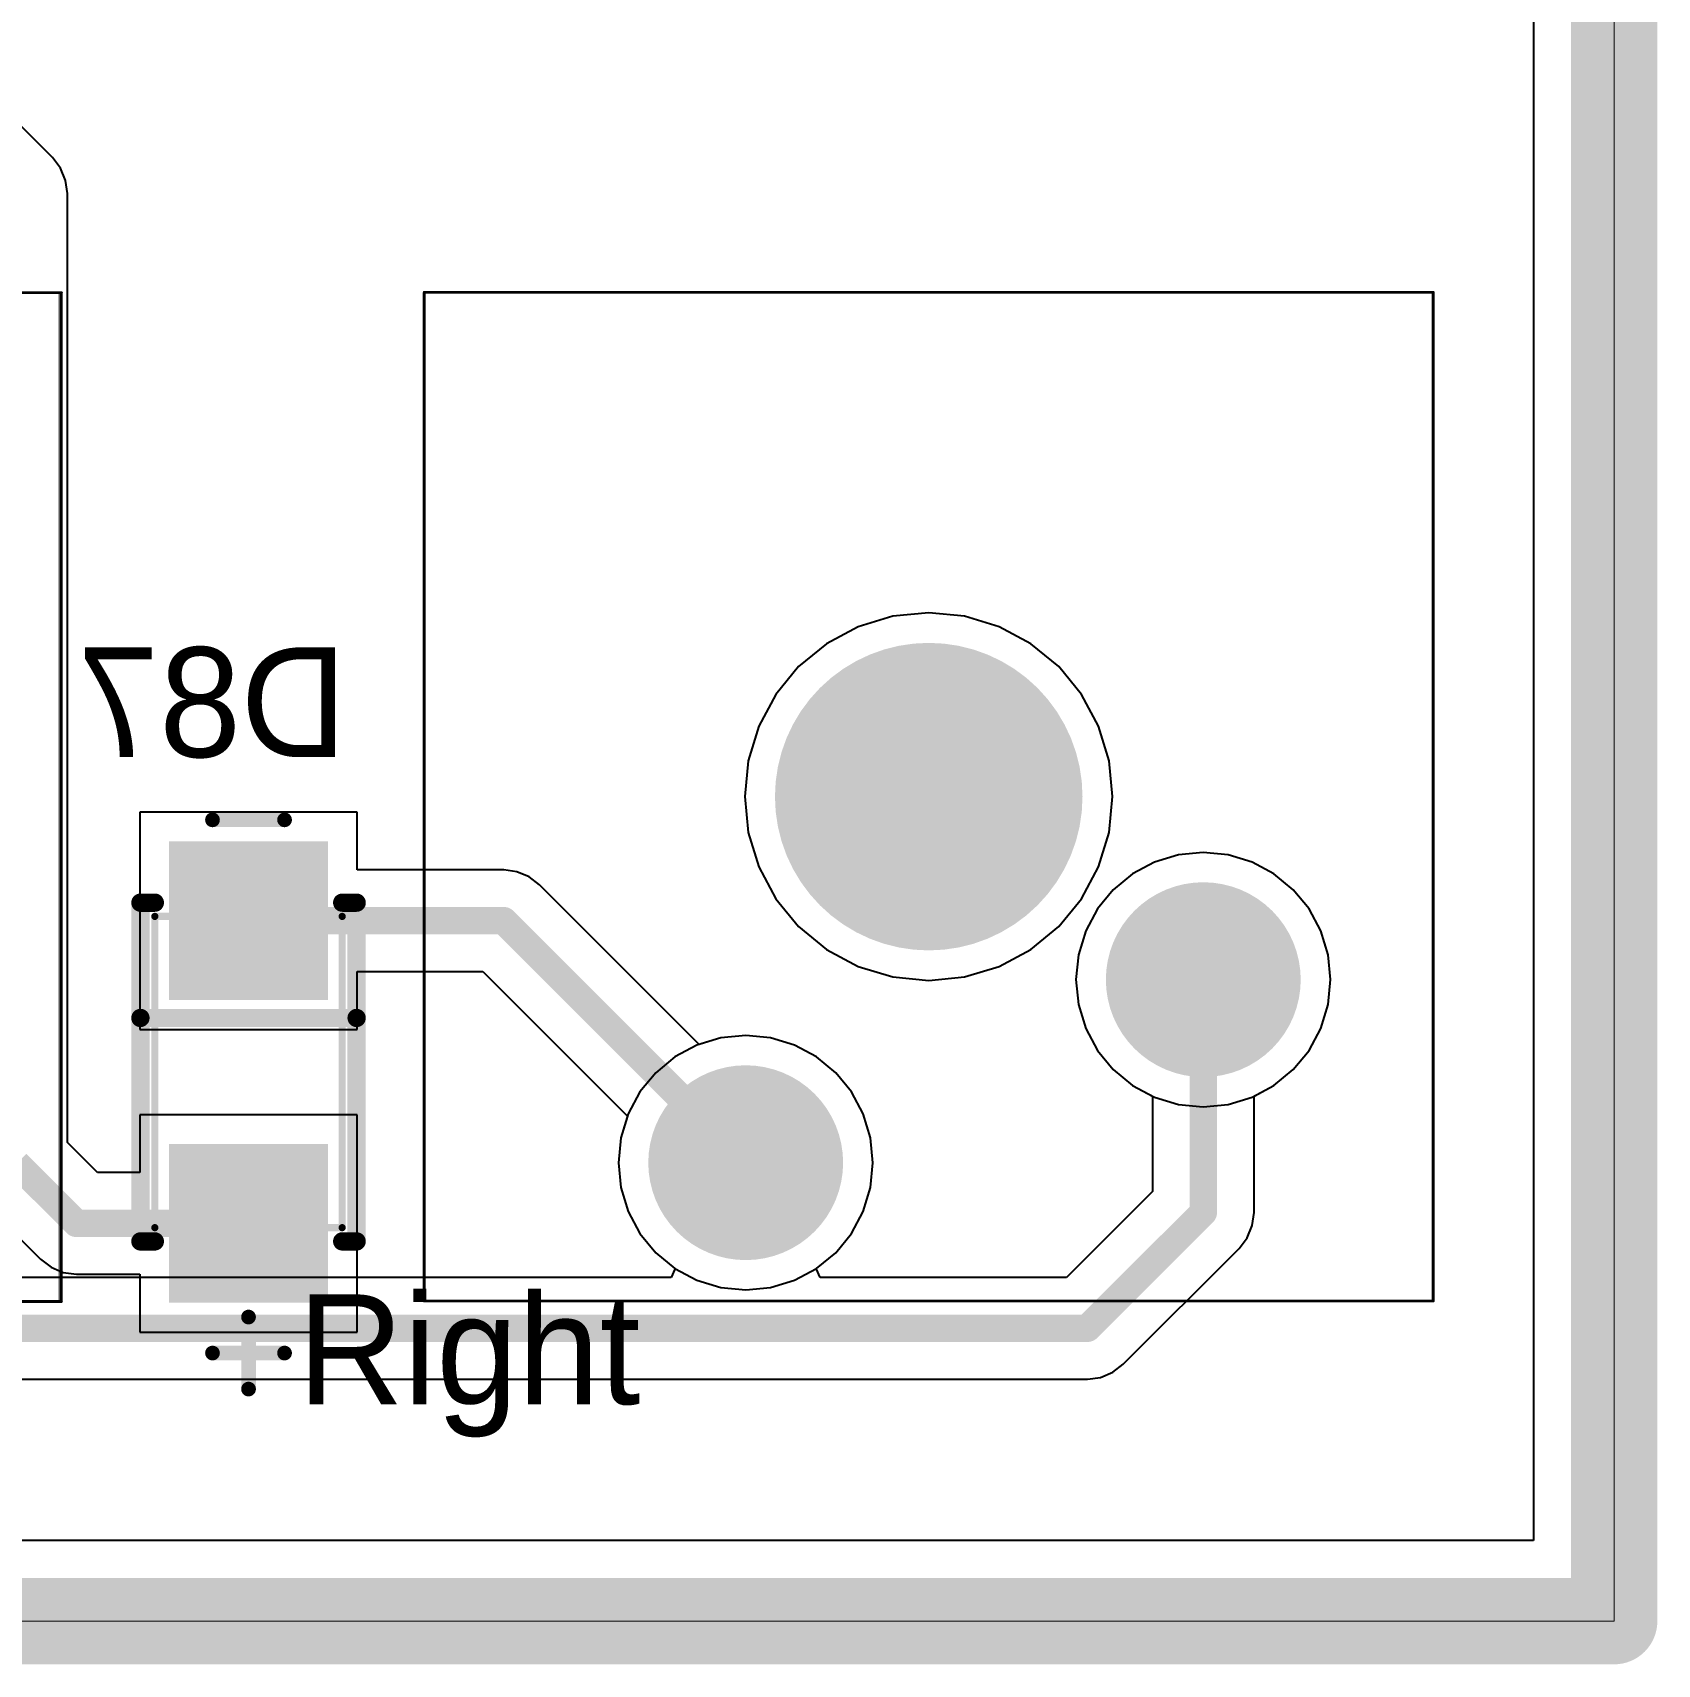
# Model space of a CAD drawing. Header units: millimetres. Extents: x 25 to 374, y 23 to 150.
# Drawn here: x 351.21 to 373.76, y 22.97 to 45.61 of the extents above; entities that cross this region are included whole.
import ezdxf

# ---------------------------------------------------------------- set-up
doc = ezdxf.new("R2010")
doc.units = ezdxf.units.MM
for name, color, linetype in [('BottomLayer', 5, 'Continuous'), ('BottomOverlay', 54, 'Continuous'), ('BottomPaste', 16, 'Continuous'), ('BottomSolder', 6, 'Continuous'), ('KeepOutLayer', 6, 'Continuous'), ('Mechanical1', 6, 'Continuous'), ('Mechanical13', 56, 'Continuous'), ('Mechanical15', 56, 'Continuous'), ('MultiLayer', 9, 'Continuous'), ('PadHoleLayer', 156, 'Continuous'), ('TopLayer', 1, 'Continuous'), ('TopOverlay', 2, 'Continuous'), ('TopSolder', 216, 'Continuous')]:
    doc.layers.add(name, color=color, linetype=linetype)

# ---------------------------------------------------------------- blocks, each defined once
blk = doc.blocks.new('SMA_DO_214AC__S1_B_115')
at = {"layer": 'BottomLayer'}
for points in [[(-1.1, -1), (-1.1, 1), (-3.1, -1), (-3.1, 1)], [(3.1, -1), (3.1, 1), (1.1, -1), (1.1, 1)]]:
    blk.add_solid(points, dxfattribs=at)
at = {"layer": 'BottomOverlay', "const_width": 0.254}
for points in [[(-2.35, 1.3), (-2.35, 1.5)], [(2.35, 1.5), (-2.35, 1.5)], [(-0.75, -1.5), (-0.75, 1.5)], [(2.35, 1.3), (2.35, 1.5)], [(-2.35, -1.5), (-2.35, -1.3)], [(2.35, -1.5), (2.35, -1.3)], [(2.35, -1.5), (-2.35, -1.5)]]:
    blk.add_lwpolyline(points, dxfattribs=at)
at = {"layer": 'BottomOverlay', "const_width": 0.127}
for points in [[(-2.414, 1.5, 1), (-2.287, 1.5, 1)], [(-2.414, 1.5, 1), (-2.287, 1.5, 1)], [(-0.814, 1.5, 1), (-0.687, 1.5, 1)], [(2.287, 1.5, 1), (2.414, 1.5, 1)], [(2.287, 1.5, 1), (2.414, 1.5, 1)], [(-2.414, 1.3, 1), (-2.287, 1.3, 1)], [(2.287, 1.3, 1), (2.414, 1.3, 1)], [(-2.414, -1.3, 1), (-2.287, -1.3, 1)], [(2.287, -1.3, 1), (2.414, -1.3, 1)], [(-2.414, -1.5, 1), (-2.287, -1.5, 1)], [(-2.414, -1.5, 1), (-2.287, -1.5, 1)], [(-0.814, -1.5, 1), (-0.687, -1.5, 1)], [(2.287, -1.5, 1), (2.414, -1.5, 1)], [(2.287, -1.5, 1), (2.414, -1.5, 1)]]:
    blk.add_lwpolyline(points, format="xyb", close=True, dxfattribs=at)
at = {"layer": 'BottomPaste'}
for points in [[(-1.1, -1), (-1.1, 1), (-3.1, -1), (-3.1, 1)], [(3.1, -1), (3.1, 1), (1.1, -1), (1.1, 1)]]:
    blk.add_solid(points, dxfattribs=at)
at = {"layer": 'BottomSolder'}
for points in [[(-0.998, -1.102), (-0.998, 1.102), (-3.202, -1.102), (-3.202, 1.102)], [(3.202, -1.102), (3.202, 1.102), (0.998, -1.102), (0.998, 1.102)]]:
    blk.add_solid(points, dxfattribs=at)
at = {"layer": 'Mechanical13', "const_width": 0.1}
for points in [[(2.16, 1.3), (-2.16, 1.3)], [(-2.16, -1.3), (-2.16, 1.3)], [(2.16, -1.3), (2.16, 1.3)], [(2.16, -1.3), (-2.16, -1.3)]]:
    blk.add_lwpolyline(points, dxfattribs=at)
at = {"layer": 'Mechanical13', "const_width": 0.05}
for points in [[(-2.185, 1.3, 1), (-2.135, 1.3, 1)], [(-2.185, 1.3, 1), (-2.135, 1.3, 1)], [(2.135, 1.3, 1), (2.185, 1.3, 1)], [(2.135, 1.3, 1), (2.185, 1.3, 1)], [(-2.185, -1.3, 1), (-2.135, -1.3, 1)], [(-2.185, -1.3, 1), (-2.135, -1.3, 1)], [(2.135, -1.3, 1), (2.185, -1.3, 1)], [(2.135, -1.3, 1), (2.185, -1.3, 1)]]:
    blk.add_lwpolyline(points, format="xyb", close=True, dxfattribs=at)
at = {"layer": 'Mechanical15', "const_width": 0.203}
for points in [[(-3.5, -0.5), (-3.5, 0.5)], [(3.9, -0.5), (3.9, 0.5)], [(4.4, 0), (3.4, 0)]]:
    blk.add_lwpolyline(points, dxfattribs=at)
at = {"layer": 'Mechanical15', "const_width": 0.102}
for points in [[(-3.551, 0.5, 1), (-3.449, 0.5, 1)], [(3.849, 0.5, 1), (3.951, 0.5, 1)], [(3.349, 0, 1), (3.451, 0, 1)], [(4.349, 0, 1), (4.451, 0, 1)], [(-3.551, -0.5, 1), (-3.449, -0.5, 1)], [(3.849, -0.5, 1), (3.951, -0.5, 1)]]:
    blk.add_lwpolyline(points, format="xyb", close=True, dxfattribs=at)
blk = doc.blocks.new('MX_SW_3_206')
at = {"layer": 'BottomLayer'}
for points, const_width in [([(-1.016, 0, 1), (1.016, 0, 1)], 2.032), ([(3.185, -2.54, 1), (4.435, -2.54, 1)], 1.25), ([(-3.165, -5.08, 1), (-1.915, -5.08, 1)], 1.25)]:
    blk.add_lwpolyline(points, format="xyb", close=True, dxfattribs=dict(at, const_width=const_width))
at = {"layer": 'BottomSolder'}
for points, const_width in [([(-1.067, 0, 1), (1.067, 0, 1)], 2.134), ([(3.134, -2.54, 1), (4.486, -2.54, 1)], 1.352), ([(-3.216, -5.08, 1), (-1.864, -5.08, 1)], 1.352)]:
    blk.add_lwpolyline(points, format="xyb", close=True, dxfattribs=dict(at, const_width=const_width))
at = {"layer": 'Mechanical1', "const_width": 0.0381}
for points in [[(-7, -7), (-7, 7)], [(-7, 7), (7, 7)], [(7, -7), (7, 7)], [(-7, -7), (7, -7)]]:
    blk.add_lwpolyline(points, dxfattribs=at)
at = {"layer": 'Mechanical1', "const_width": 0.0191}
for points in [[(-7.01, 7, 1), (-6.99, 7, 1)], [(-7.01, 7, 1), (-6.99, 7, 1)], [(6.99, 7, 1), (7.01, 7, 1)], [(6.99, 7, 1), (7.01, 7, 1)], [(-7.01, -7, 1), (-6.99, -7, 1)], [(-7.01, -7, 1), (-6.99, -7, 1)], [(6.99, -7, 1), (7.01, -7, 1)], [(6.99, -7, 1), (7.01, -7, 1)]]:
    blk.add_lwpolyline(points, format="xyb", close=True, dxfattribs=at)
at = {"layer": 'MultiLayer'}
for points, const_width in [([(-1.016, 0, 1), (1.016, 0, 1)], 2.032), ([(3.185, -2.54, 1), (4.435, -2.54, 1)], 1.25), ([(-3.165, -5.08, 1), (-1.915, -5.08, 1)], 1.25)]:
    blk.add_lwpolyline(points, format="xyb", close=True, dxfattribs=dict(at, const_width=const_width))
at = {"layer": 'PadHoleLayer'}
for points, const_width in [([(-1.016, 0, 1), (1.016, 0, 1)], 2.032), ([(3.435, -2.54, 1), (4.185, -2.54, 1)], 0.75), ([(-2.915, -5.08, 1), (-2.165, -5.08, 1)], 0.75)]:
    blk.add_lwpolyline(points, format="xyb", close=True, dxfattribs=dict(at, const_width=const_width))
at = {"layer": 'TopLayer'}
for points, const_width in [([(-1.016, 0, 1), (1.016, 0, 1)], 2.032), ([(3.185, -2.54, 1), (4.435, -2.54, 1)], 1.25), ([(-3.165, -5.08, 1), (-1.915, -5.08, 1)], 1.25)]:
    blk.add_lwpolyline(points, format="xyb", close=True, dxfattribs=dict(at, const_width=const_width))
at = {"layer": 'TopSolder'}
for points, const_width in [([(-1.067, 0, 1), (1.067, 0, 1)], 2.134), ([(3.134, -2.54, 1), (4.486, -2.54, 1)], 1.352), ([(-3.216, -5.08, 1), (-1.864, -5.08, 1)], 1.352)]:
    blk.add_lwpolyline(points, format="xyb", close=True, dxfattribs=dict(at, const_width=const_width))
blk = doc.blocks.new('MX_SW_3_207')
at = {"layer": 'BottomLayer'}
for points, const_width in [([(-1.016, 0, 1), (1.016, 0, 1)], 2.032), ([(3.185, -2.54, 1), (4.435, -2.54, 1)], 1.25), ([(-3.165, -5.08, 1), (-1.915, -5.08, 1)], 1.25)]:
    blk.add_lwpolyline(points, format="xyb", close=True, dxfattribs=dict(at, const_width=const_width))
at = {"layer": 'BottomSolder'}
for points, const_width in [([(-1.067, 0, 1), (1.067, 0, 1)], 2.134), ([(3.134, -2.54, 1), (4.486, -2.54, 1)], 1.352), ([(-3.216, -5.08, 1), (-1.864, -5.08, 1)], 1.352)]:
    blk.add_lwpolyline(points, format="xyb", close=True, dxfattribs=dict(at, const_width=const_width))
at = {"layer": 'Mechanical1', "const_width": 0.0381}
for points in [[(-7, -7), (-7, 7)], [(-7, 7), (7, 7)], [(7, -7), (7, 7)], [(-7, -7), (7, -7)]]:
    blk.add_lwpolyline(points, dxfattribs=at)
at = {"layer": 'Mechanical1', "const_width": 0.0191}
for points in [[(-7.01, 7, 1), (-6.99, 7, 1)], [(-7.01, 7, 1), (-6.99, 7, 1)], [(6.99, 7, 1), (7.01, 7, 1)], [(6.99, 7, 1), (7.01, 7, 1)], [(-7.01, -7, 1), (-6.99, -7, 1)], [(-7.01, -7, 1), (-6.99, -7, 1)], [(6.99, -7, 1), (7.01, -7, 1)], [(6.99, -7, 1), (7.01, -7, 1)]]:
    blk.add_lwpolyline(points, format="xyb", close=True, dxfattribs=at)
at = {"layer": 'MultiLayer'}
for points, const_width in [([(-1.016, 0, 1), (1.016, 0, 1)], 2.032), ([(3.185, -2.54, 1), (4.435, -2.54, 1)], 1.25), ([(-3.165, -5.08, 1), (-1.915, -5.08, 1)], 1.25)]:
    blk.add_lwpolyline(points, format="xyb", close=True, dxfattribs=dict(at, const_width=const_width))
at = {"layer": 'PadHoleLayer'}
for points, const_width in [([(-1.016, 0, 1), (1.016, 0, 1)], 2.032), ([(3.435, -2.54, 1), (4.185, -2.54, 1)], 0.75), ([(-2.915, -5.08, 1), (-2.165, -5.08, 1)], 0.75)]:
    blk.add_lwpolyline(points, format="xyb", close=True, dxfattribs=dict(at, const_width=const_width))
at = {"layer": 'TopLayer'}
for points, const_width in [([(-1.016, 0, 1), (1.016, 0, 1)], 2.032), ([(3.185, -2.54, 1), (4.435, -2.54, 1)], 1.25), ([(-3.165, -5.08, 1), (-1.915, -5.08, 1)], 1.25)]:
    blk.add_lwpolyline(points, format="xyb", close=True, dxfattribs=dict(at, const_width=const_width))
at = {"layer": 'TopSolder'}
for points, const_width in [([(-1.067, 0, 1), (1.067, 0, 1)], 2.134), ([(3.134, -2.54, 1), (4.486, -2.54, 1)], 1.352), ([(-3.216, -5.08, 1), (-1.864, -5.08, 1)], 1.352)]:
    blk.add_lwpolyline(points, format="xyb", close=True, dxfattribs=dict(at, const_width=const_width))

msp = doc.modelspace()

# ---------------------------------------------------------------- linework, layer by layer
at = {"layer": 'BottomLayer'}
for p, q in [((372.04, 70.565), (372.04, 24.686)), ((351.488, 43.879), (349.923, 45.444)), ((351.6, 43.733), (351.488, 43.879)), ((351.67, 43.563), (351.6, 43.733)), ((351.694, 43.381), (351.67, 43.563)), ((351.694, 30.21), (351.694, 43.381)), ((362.67, 37.369), (362.229, 37.134)), ((363.149, 37.515), (362.67, 37.369)), ((363.647, 37.564), (363.149, 37.515)), ((364.145, 37.515), (363.647, 37.564)), ((364.623, 37.369), (364.145, 37.515)), ((365.065, 37.134), (364.623, 37.369)), ((362.229, 37.134), (361.842, 36.816)), ((365.451, 36.816), (365.065, 37.134)), ((361.842, 36.816), (361.525, 36.429)), ((365.769, 36.429), (365.451, 36.816)), ((361.525, 36.429), (361.289, 35.988)), ((366.005, 35.988), (365.769, 36.429)), ((361.289, 35.988), (361.143, 35.509)), ((366.15, 35.509), (366.005, 35.988)), ((361.143, 35.509), (361.094, 35.011)), ((366.199, 35.011), (366.15, 35.509)), ((361.094, 35.011), (361.143, 34.513)), ((366.15, 34.513), (366.199, 35.011)), ((355.716, 34.797), (352.7, 34.797)), ((352.7, 34.797), (352.7, 31.781)), ((355.716, 33.993), (355.716, 34.797)), ((361.143, 34.513), (361.289, 34.035)), ((366.005, 34.035), (366.15, 34.513)), ((367.112, 34.204), (366.781, 34.103)), ((367.457, 34.238), (367.112, 34.204)), ((367.801, 34.204), (367.457, 34.238)), ((368.133, 34.103), (367.801, 34.204)), ((357.749, 33.993), (355.716, 33.993)), ((357.932, 33.969), (357.749, 33.993)), ((358.102, 33.899), (357.932, 33.969)), ((361.289, 34.035), (361.525, 33.593)), ((365.769, 33.593), (366.005, 34.035)), ((366.781, 34.103), (366.475, 33.94)), ((368.438, 33.94), (368.133, 34.103)), ((358.248, 33.787), (358.102, 33.899)), ((360.462, 31.573), (358.248, 33.787)), ((366.475, 33.94), (366.208, 33.72)), ((368.706, 33.72), (368.438, 33.94)), ((361.525, 33.593), (361.842, 33.207)), ((365.451, 33.207), (365.769, 33.593)), ((366.208, 33.72), (365.988, 33.453)), ((368.926, 33.453), (368.706, 33.72)), ((365.988, 33.453), (365.825, 33.147)), ((369.089, 33.147), (368.926, 33.453)), ((361.842, 33.207), (362.229, 32.889)), ((365.065, 32.889), (365.451, 33.207)), ((365.825, 33.147), (365.724, 32.816)), ((369.189, 32.816), (369.089, 33.147)), ((362.229, 32.889), (362.67, 32.653)), ((364.623, 32.653), (365.065, 32.889)), ((362.67, 32.653), (363.149, 32.508)), ((364.145, 32.508), (364.623, 32.653)), ((365.724, 32.816), (365.69, 32.471)), ((369.223, 32.471), (369.189, 32.816)), ((355.716, 31.781), (355.716, 32.584)), ((355.716, 32.584), (357.458, 32.584)), ((357.458, 32.584), (359.465, 30.576)), ((363.149, 32.508), (363.647, 32.459)), ((363.647, 32.459), (364.145, 32.508)), ((365.69, 32.471), (365.724, 32.127)), ((369.189, 32.127), (369.223, 32.471)), ((365.724, 32.127), (365.825, 31.795)), ((369.089, 31.795), (369.189, 32.127)), ((352.7, 31.781), (355.716, 31.781)), ((365.825, 31.795), (365.988, 31.49)), ((368.926, 31.49), (369.089, 31.795)), ((360.762, 31.664), (360.462, 31.573)), ((361.107, 31.698), (360.762, 31.664)), ((361.451, 31.664), (361.107, 31.698)), ((361.783, 31.563), (361.451, 31.664)), ((362.088, 31.4), (361.783, 31.563)), ((365.988, 31.49), (366.208, 31.222)), ((368.706, 31.222), (368.926, 31.49)), ((362.356, 31.18), (362.088, 31.4)), ((362.576, 30.913), (362.356, 31.18)), ((366.208, 31.222), (366.475, 31.003)), ((368.438, 31.003), (368.706, 31.222)), ((362.739, 30.607), (362.576, 30.913)), ((366.475, 31.003), (366.781, 30.839)), ((366.781, 30.839), (367.112, 30.739)), ((367.801, 30.739), (368.133, 30.839)), ((368.133, 30.839), (368.438, 31.003)), ((355.716, 30.597), (352.7, 30.597)), ((352.7, 30.597), (352.7, 29.793)), ((355.716, 27.581), (355.716, 30.597)), ((359.465, 30.576), (359.374, 30.276)), ((362.839, 30.276), (362.739, 30.607)), ((367.112, 30.739), (367.457, 30.705)), ((367.457, 30.705), (367.801, 30.739)), ((352.112, 29.793), (351.694, 30.21)), ((359.374, 30.276), (359.34, 29.931)), ((362.873, 29.931), (362.839, 30.276)), ((359.34, 29.931), (359.374, 29.587)), ((362.839, 29.587), (362.873, 29.931)), ((352.7, 29.793), (352.112, 29.793)), ((359.374, 29.587), (359.475, 29.255)), ((362.739, 29.255), (362.839, 29.587)), ((350.492, 29.42), (351.322, 28.59)), ((359.475, 29.255), (359.638, 28.95)), ((362.576, 28.95), (362.739, 29.255)), ((359.638, 28.95), (359.858, 28.682)), ((362.356, 28.682), (362.576, 28.95)), ((351.322, 28.59), (351.468, 28.479)), ((359.858, 28.682), (360.125, 28.463)), ((362.088, 28.463), (362.356, 28.682)), ((351.468, 28.479), (351.638, 28.408)), ((351.638, 28.408), (351.82, 28.384)), ((351.82, 28.384), (352.7, 28.384)), ((352.7, 28.384), (352.7, 27.581)), ((360.125, 28.463), (360.431, 28.299)), ((361.783, 28.299), (362.088, 28.463)), ((360.431, 28.299), (360.762, 28.199)), ((360.762, 28.199), (361.107, 28.165)), ((361.107, 28.165), (361.451, 28.199)), ((361.451, 28.199), (361.783, 28.299)), ((352.7, 27.581), (355.716, 27.581)), ((372.04, 24.686), (208.113, 24.686))]:
    msp.add_line(p, q, dxfattribs=at)
at = {"layer": 'BottomLayer', "const_width": 0.381}
for points in [[(354.208, 33.289), (357.749, 33.289)], [(357.749, 33.289), (361.107, 29.931)], [(350.99, 29.919), (351.82, 29.089)], [(351.82, 29.089), (354.208, 29.089)]]:
    msp.add_lwpolyline(points, dxfattribs=at)
at = {"layer": 'BottomLayer', "const_width": 0.191}
for points in [[(354.113, 33.289, 1), (354.303, 33.289, 1)], [(357.654, 33.289, 1), (357.845, 33.289, 1)], [(357.654, 33.289, 1), (357.845, 33.289, 1)], [(361.011, 29.931, 1), (361.202, 29.931, 1)], [(351.725, 29.089, 1), (351.915, 29.089, 1)], [(351.725, 29.089, 1), (351.915, 29.089, 1)], [(354.113, 29.089, 1), (354.303, 29.089, 1)]]:
    msp.add_lwpolyline(points, format="xyb", close=True, dxfattribs=at)
at = {"layer": 'KeepOutLayer', "const_width": 1.2}
for points in [[(373.158, 23.569), (373.158, 149.299)], [(25.495, 23.569), (373.158, 23.569)]]:
    msp.add_lwpolyline(points, dxfattribs=at)
at = {"layer": 'KeepOutLayer', "const_width": 0.6}
msp.add_lwpolyline([(372.858, 23.569, 1), (373.458, 23.569, 1)], format="xyb", close=True, dxfattribs=at)
msp.add_lwpolyline([(372.858, 23.569, 1), (373.458, 23.569, 1)], format="xyb", close=True, dxfattribs=at)
at = {"layer": 'Mechanical1', "const_width": 0.0127}
for points in [[(373.158, 23.569), (373.158, 149.305)], [(337.582, 42.005), (351.582, 42.005)], [(351.582, 28.006), (351.582, 42.005)], [(356.632, 42.005), (370.632, 42.005)], [(356.632, 28.006), (356.632, 42.005)], [(370.632, 28.006), (370.632, 42.005)], [(337.582, 28.006), (351.582, 28.006)], [(356.632, 28.006), (370.632, 28.006)], [(25.495, 23.569), (373.158, 23.569)]]:
    msp.add_lwpolyline(points, dxfattribs=at)
at = {"layer": 'Mechanical1', "const_width": 0.00635}
for points in [[(351.579, 42.005, 1), (351.585, 42.005, 1)], [(351.579, 42.005, 1), (351.585, 42.005, 1)], [(356.629, 42.005, 1), (356.635, 42.005, 1)], [(356.629, 42.005, 1), (356.635, 42.005, 1)], [(370.629, 42.005, 1), (370.635, 42.005, 1)], [(370.629, 42.005, 1), (370.635, 42.005, 1)], [(351.579, 28.006, 1), (351.585, 28.006, 1)], [(351.579, 28.006, 1), (351.585, 28.006, 1)], [(356.629, 28.006, 1), (356.635, 28.006, 1)], [(356.629, 28.006, 1), (356.635, 28.006, 1)], [(370.629, 28.006, 1), (370.635, 28.006, 1)], [(370.629, 28.006, 1), (370.635, 28.006, 1)], [(373.155, 23.569, 1), (373.161, 23.569, 1)], [(373.155, 23.569, 1), (373.161, 23.569, 1)]]:
    msp.add_lwpolyline(points, format="xyb", close=True, dxfattribs=at)
at = {"layer": 'TopLayer'}
for p, q in [((372.04, 70.565), (372.04, 24.686)), ((362.67, 37.369), (362.229, 37.134)), ((363.149, 37.515), (362.67, 37.369)), ((363.647, 37.564), (363.149, 37.515)), ((364.145, 37.515), (363.647, 37.564)), ((364.623, 37.369), (364.145, 37.515)), ((365.065, 37.134), (364.623, 37.369)), ((362.229, 37.134), (361.842, 36.816)), ((365.451, 36.816), (365.065, 37.134)), ((361.842, 36.816), (361.525, 36.429)), ((365.769, 36.429), (365.451, 36.816)), ((361.525, 36.429), (361.289, 35.988)), ((366.005, 35.988), (365.769, 36.429)), ((361.289, 35.988), (361.143, 35.509)), ((366.15, 35.509), (366.005, 35.988)), ((361.143, 35.509), (361.094, 35.011)), ((366.199, 35.011), (366.15, 35.509)), ((361.094, 35.011), (361.143, 34.513)), ((366.15, 34.513), (366.199, 35.011)), ((361.143, 34.513), (361.289, 34.035)), ((366.005, 34.035), (366.15, 34.513)), ((367.112, 34.204), (366.781, 34.103)), ((367.457, 34.238), (367.112, 34.204)), ((367.801, 34.204), (367.457, 34.238)), ((368.133, 34.103), (367.801, 34.204)), ((361.289, 34.035), (361.525, 33.593)), ((365.769, 33.593), (366.005, 34.035)), ((366.781, 34.103), (366.475, 33.94)), ((368.438, 33.94), (368.133, 34.103)), ((366.475, 33.94), (366.208, 33.72)), ((368.706, 33.72), (368.438, 33.94)), ((361.525, 33.593), (361.842, 33.207)), ((365.451, 33.207), (365.769, 33.593)), ((366.208, 33.72), (365.988, 33.453)), ((368.926, 33.453), (368.706, 33.72)), ((365.988, 33.453), (365.825, 33.147)), ((369.089, 33.147), (368.926, 33.453)), ((361.842, 33.207), (362.229, 32.889)), ((365.065, 32.889), (365.451, 33.207)), ((365.825, 33.147), (365.724, 32.816)), ((369.189, 32.816), (369.089, 33.147)), ((362.229, 32.889), (362.67, 32.653)), ((364.623, 32.653), (365.065, 32.889)), ((362.67, 32.653), (363.149, 32.508)), ((364.145, 32.508), (364.623, 32.653)), ((365.724, 32.816), (365.69, 32.471)), ((369.223, 32.471), (369.189, 32.816)), ((363.149, 32.508), (363.647, 32.459)), ((363.647, 32.459), (364.145, 32.508)), ((365.69, 32.471), (365.724, 32.127)), ((369.189, 32.127), (369.223, 32.471)), ((365.724, 32.127), (365.825, 31.795)), ((369.089, 31.795), (369.189, 32.127)), ((365.825, 31.795), (365.988, 31.49)), ((368.926, 31.49), (369.089, 31.795)), ((360.431, 31.563), (360.125, 31.4)), ((360.762, 31.664), (360.431, 31.563)), ((361.107, 31.698), (360.762, 31.664)), ((361.451, 31.664), (361.107, 31.698)), ((361.783, 31.563), (361.451, 31.664)), ((362.088, 31.4), (361.783, 31.563)), ((365.988, 31.49), (366.208, 31.222)), ((368.706, 31.222), (368.926, 31.49)), ((360.125, 31.4), (359.858, 31.18)), ((362.356, 31.18), (362.088, 31.4)), ((359.858, 31.18), (359.638, 30.913)), ((362.576, 30.913), (362.356, 31.18)), ((366.208, 31.222), (366.475, 31.003)), ((368.438, 31.003), (368.706, 31.222)), ((359.638, 30.913), (359.475, 30.607)), ((362.739, 30.607), (362.576, 30.913)), ((366.475, 31.003), (366.752, 30.855)), ((366.752, 30.855), (366.752, 29.532)), ((368.161, 30.855), (368.438, 31.003)), ((368.161, 29.24), (368.161, 30.855)), ((359.475, 30.607), (359.374, 30.276)), ((362.839, 30.276), (362.739, 30.607)), ((359.374, 30.276), (359.34, 29.931)), ((362.873, 29.931), (362.839, 30.276)), ((359.34, 29.931), (359.374, 29.587)), ((362.839, 29.587), (362.873, 29.931)), ((359.374, 29.587), (359.475, 29.255)), ((362.739, 29.255), (362.839, 29.587)), ((366.752, 29.532), (365.557, 28.337)), ((359.475, 29.255), (359.638, 28.95)), ((362.576, 28.95), (362.739, 29.255)), ((368.137, 29.058), (368.161, 29.24)), ((368.067, 28.888), (368.137, 29.058)), ((359.638, 28.95), (359.858, 28.682)), ((362.356, 28.682), (362.576, 28.95)), ((367.955, 28.742), (368.067, 28.888)), ((359.858, 28.682), (360.123, 28.464)), ((362.09, 28.464), (362.356, 28.682)), ((366.347, 27.134), (367.955, 28.742)), ((360.072, 28.337), (343.083, 28.337)), ((360.124, 28.454), (360.072, 28.337)), ((360.123, 28.464), (360.124, 28.454)), ((362.089, 28.454), (362.09, 28.464)), ((362.142, 28.337), (362.089, 28.454)), ((365.557, 28.337), (362.142, 28.337)), ((365.849, 26.928), (366.031, 26.952)), ((366.031, 26.952), (366.201, 27.023)), ((366.201, 27.023), (366.347, 27.134)), ((331.051, 26.928), (365.849, 26.928)), ((372.04, 24.686), (208.113, 24.686))]:
    msp.add_line(p, q, dxfattribs=at)
at = {"layer": 'TopLayer', "const_width": 0.381}
for points in [[(367.457, 29.24), (367.457, 32.471)], [(365.849, 27.633), (367.457, 29.24)], [(331.051, 27.633), (365.849, 27.633)]]:
    msp.add_lwpolyline(points, dxfattribs=at)
at = {"layer": 'TopLayer', "const_width": 0.191}
for points in [[(367.361, 32.471, 1), (367.552, 32.471, 1)], [(367.361, 29.24, 1), (367.552, 29.24, 1)], [(367.361, 29.24, 1), (367.552, 29.24, 1)], [(365.754, 27.633, 1), (365.944, 27.633, 1)], [(365.754, 27.633, 1), (365.944, 27.633, 1)]]:
    msp.add_lwpolyline(points, format="xyb", close=True, dxfattribs=at)

# ---------------------------------------------------------------- block references
for name, p in [('MX_SW_3_206', (344.612, 35.004)), ('MX_SW_3_207', (363.647, 35.011))]:
    msp.add_blockref(name, p)
at = {"rotation": 270}
msp.add_blockref('SMA_DO_214AC__S1_B_115', (354.208, 31.189), dxfattribs=at)

# ---------------------------------------------------------------- texts
at = {"layer": 'BottomOverlay', "text_generation_flag": 2}
msp.add_text('D87', height=1.524, dxfattribs=at).set_placement((355.575, 35.56))
at = {"layer": 'TopOverlay'}
msp.add_text('Right', height=1.524, dxfattribs=at).set_placement((354.889, 26.579))

doc.saveas('drawing.dxf')
